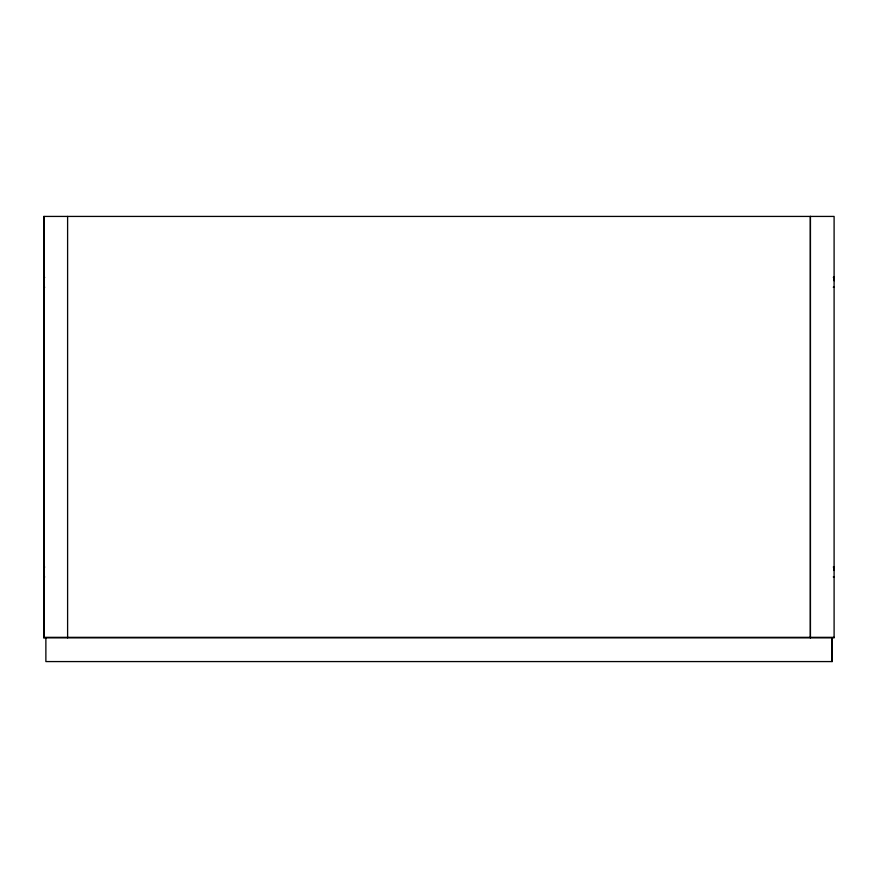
<?xml version="1.0" encoding="UTF-8"?>
<svg xmlns="http://www.w3.org/2000/svg" width="878" height="878" viewBox="0 0 878 878"><rect width="100%" height="100%" fill="white"/><g stroke="black" fill="none" stroke-linecap="round" stroke-linejoin="round"><path stroke-width="1.32" d="M43.9 637.867L43.9 216.427L834.1 216.427L834.1 637.867L43.9 637.867L43.9 216.427M832.125 661.573L832.125 637.867L832.125 661.573L45.875 661.573L45.875 637.867M834.1 570.459L834.1 566.639M834.1 280.719L834.1 276.899M43.9 277.338L44.723 277.338M833.277 277.338L834.1 277.338M43.9 287.216L44.723 287.216M833.277 287.216L834.1 287.216M43.9 567.078L44.723 567.078M833.277 567.078L834.1 567.078M43.9 576.956L44.723 576.956M833.277 576.956L834.1 576.956M43.9 637.34L834.1 637.34M67.606 216.427L67.606 637.867M810.394 216.427L810.394 637.867L810.394 216.427"/></g></svg>
